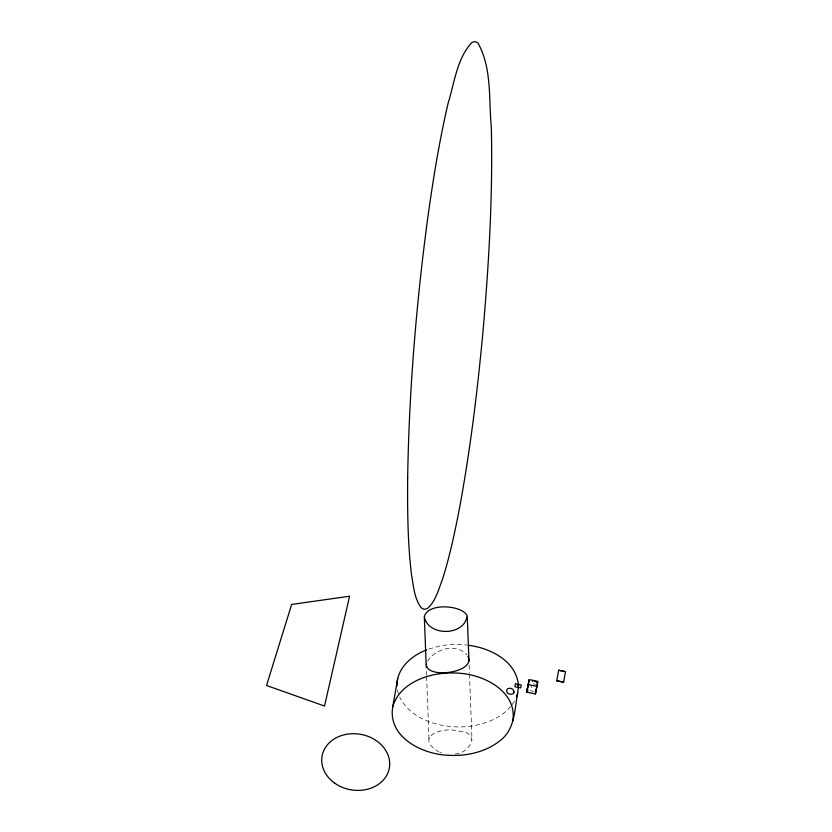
<?xml version="1.0" encoding="UTF-8"?>
<svg xmlns="http://www.w3.org/2000/svg" width="832" height="832" viewBox="0 0 832 832"><rect width="100%" height="100%" fill="white"/><g stroke="black" fill="none" stroke-linecap="round" stroke-linejoin="round"><path stroke-width="0.62" stroke-dasharray="4.16 3.12" d="M455.146 754C470.943 753.033 480.397 731.65 458.63 731.11C443.643 726.242 412.901 736.31 438.849 751.878M531.149 687.877L531.45 686.462M427.586 661.253C435.25 648.513 456.331 642.907 467.012 654.94M512.169 704.652L514.623 700.825M510.64 706.482C501.956 716.882 488.862 722.561 475.831 725.275A75.39 62.13 9.9 0 1 453.887 726.794C433.004 725.483 409.656 717.028 399.724 697.247M428.74 649.064L439.577 646.09A75.39 62.13 9.9 0 1 461.521 644.582L467.303 645.091M533.385 683.925L535.569 684.372M530.327 690.726L533.593 691.392M441.386 752.96L439.982 752.398M397.394 689.853L398.299 693.524M469.134 665.101L469.435 672.88M469.477 674.17L472.004 740.22M426.421 671.403L426.566 675.282M426.618 676.582L429.042 740.043"/><path stroke-width="1.25" d="M424.341 617.011C428.584 637.052 465.348 635.846 467.106 615.462C461.074 604.646 426.743 602.805 424.341 617.011L426.275 667.514M396.989 686.15C396.375 668.72 411.486 655.45 426.66 649.896M518.398 686.494L517.691 692.962C514.478 709.176 515.164 729.186 500.521 740.262C492.066 747.334 481.593 751.587 470.86 753.782A75.39 62.13 9.9 0 1 448.916 755.3C423.186 754.78 387.442 737.402 392.746 706.909L397.727 678.402M512.72 721.469C518.024 690.976 482.279 673.598 456.55 673.088A75.39 62.13 9.9 0 0 434.606 674.596C416.967 678.122 397.696 688.293 392.746 706.909M536.994 686.202L535.402 693.93L526.698 692.151L529.214 679.63L537.919 681.408L537.046 686.421L528.341 684.642L529.214 679.63M535.402 693.93L536.058 690.175M556.806 680.784L558.657 670.238L565.469 671.632L563.628 682.178L556.806 680.784L563.628 682.178M535.215 691.725L535.766 691.839L536.099 690.03M535.766 691.839L535.881 690.206M536.193 689.551L536.921 685.974M537.014 685.516L537.191 684.705M528.497 682.926L527.062 690.061L528.154 690.279M518.388 684.476L518.263 685.038L518.97 684.59M526.698 692.151L528.341 684.642M532.563 681.387L532.792 680.358A5.231 2.964 12.3 0 1 537.41 684.33L537.098 685.734M558.657 670.238L565.469 671.632M426.494 663.842C424.663 679.349 476.185 673.234 467.969 656.438M516.464 696.914L517.691 692.962M468.468 645.268C490.142 647.972 516.256 660.92 518.43 685.214M467.303 617.188L468.988 661.222M407.659 477.558C407.441 510.359 407.618 543.265 411.642 575.858C413.722 586.706 414.336 598.79 421.294 607.87L424.206 609.367L427.326 608.577C435.812 601.193 438.495 589.524 442.447 579.457C449.904 555.901 454.969 531.69 459.638 507.458C470.486 448.542 477.714 389.022 483.174 329.399C488.987 262.288 492.856 194.896 491.327 127.514C488.634 99.58 492.149 68.328 477.984 43.098L475.072 41.6L471.952 42.401C456.924 58.479 454.605 82.368 448.25 102.627C439.39 140.473 433.202 178.88 427.825 217.36C416.281 303.618 409.074 390.52 407.659 477.558M513.989 691.995L513.604 693.316A2.205 1.82 9.9 0 1 513.063 693.805L511.233 694.252A5.418 4.462 9.9 0 1 509.777 694.138L508.134 693.524A2.902 2.392 9.9 0 1 507.416 692.921L506.782 691.631A4.566 3.765 9.9 0 1 506.771 690.279L507.166 689.354A2.704 2.226 9.9 0 1 508.061 688.615L509.236 688.303A4.389 3.619 9.9 0 1 511.191 688.48A3.546 2.922 9.9 0 1 513.198 689.78L513.552 690.373A5.314 4.389 9.9 0 1 513.937 691.517L513.989 691.995M515.466 683.873L514.842 686.712L520.697 687.908L521.31 685.069L515.466 683.873M517.618 685.204L518.138 685.61L517.618 685.204M349.575 596.232L324.522 706.046L266.531 685.485L291.658 604.427L349.575 596.232M334.526 783.026A34.164 28.163 9.9 0 0 389.334 768.071A34.164 28.163 9.9 0 0 343.242 735.041A34.164 28.163 9.9 0 0 334.526 783.026"/></g></svg>
